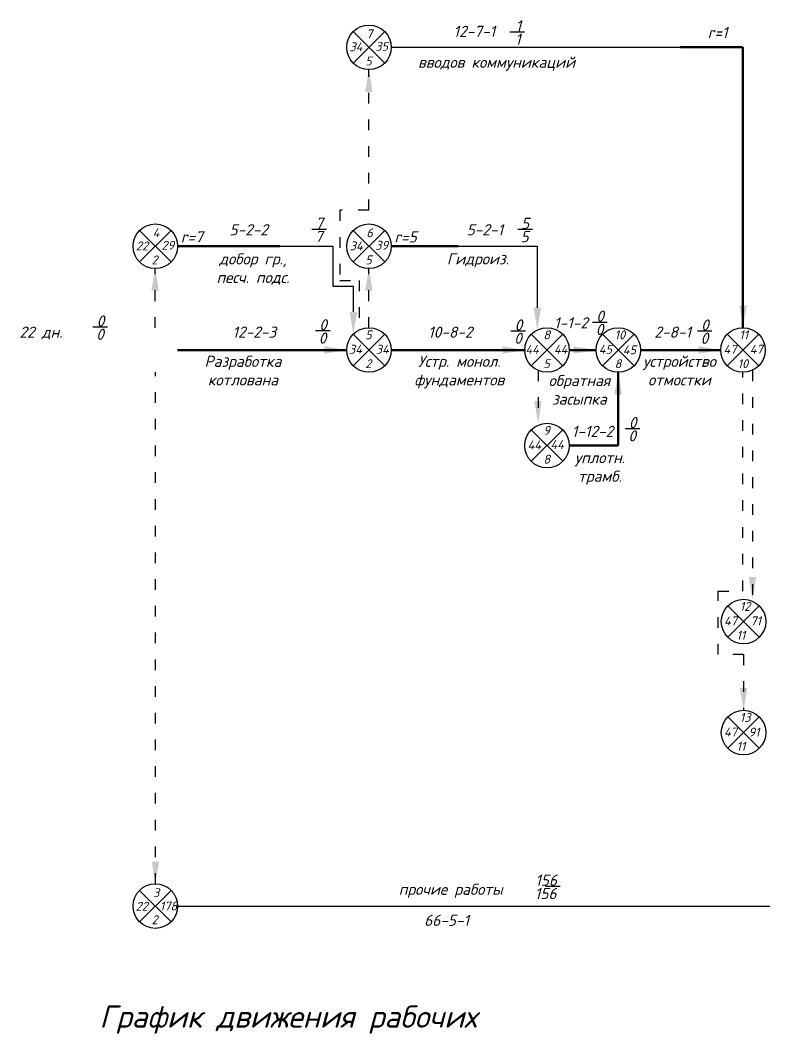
# Model space of a CAD drawing. Header units: millimetres. Extents: x -345369 to 252202, y 74562 to 424723.
# Drawn here: x 29574 to 46296, y 240838 to 263592 of the extents above; entities that cross this region are included whole.
import ezdxf

# ---------------------------------------------------------------- set-up
doc = ezdxf.new("R2010")
doc.units = ezdxf.units.MM
doc.linetypes.add('ACAD_ISO03W100', pattern=[30, 12, -18])
doc.styles.get("Standard").update_dxf_attribs({"font": 'isocpeur.TTF', "oblique": 15})
doc.styles.add('standart-наклонный', font='isocpeui.ttf', dxfattribs={"height": 3})
doc.styles.add('Чертежный', font='isocpeur.TTF', dxfattribs={"height": 220})

msp = doc.modelspace()

# ---------------------------------------------------------------- linework, layer by layer
at = {"color": 7}
for p, q in [((37053.460976, 262630.58546), (37760.567757, 263337.692241)), ((37053.460976, 263337.692241), (37760.567757, 262630.58546)), ((40897.321553, 263325.648931), (40570.136842, 263325.648931)), ((32253.460976, 258164.962744), (32960.567757, 258872.069525)), ((32253.460976, 258872.069525), (32960.567757, 258164.962744)), ((36449.049497, 258895.550966), (36121.864785, 258895.550966)), ((37053.460976, 258164.962744), (37760.567757, 258872.069525)), ((37053.460976, 258872.069525), (37760.567757, 258164.962744)), ((41076.148395, 258891.222156), (40748.963683, 258891.222156)), ((31534.416698, 256699.259611), (31207.231986, 256699.259611)), ((42755.257972, 256809.169193), (42428.07326, 256809.169193)), ((36533.095118, 256615.226406), (36205.910407, 256615.226406)), ((37053.460976, 255834.913547), (37760.567757, 256542.020328)), ((37053.460976, 256542.020328), (37760.567757, 255834.913547)), ((40921.823648, 256609.701446), (40594.638937, 256609.701446)), ((41053.460976, 255834.913547), (41760.567757, 256542.020328)), ((41053.460976, 256542.020328), (41760.567757, 255834.913547)), ((42653.460976, 255834.913547), (43360.567757, 256542.020328)), ((42653.460976, 256542.020328), (43360.567757, 255834.913547)), ((45110.32869, 256609.701446), (44783.143978, 256609.701446)), ((45453.460976, 255834.913547), (46160.567757, 256542.020328)), ((45453.460976, 256542.020328), (46160.567757, 255834.913547)), ((41053.460976, 253689.492633), (41760.567757, 254396.599414)), ((41053.460976, 254396.599414), (41760.567757, 253689.492633)), ((43487.498601, 254418.048837), (43160.31389, 254418.048837)), ((45466.554198, 249738.573928), (46173.660979, 250445.68071)), ((45466.554198, 250445.68071), (46173.660979, 249738.573928)), ((45466.554198, 247245.411925), (46173.660979, 247952.518706)), ((45466.554198, 247952.518706), (46173.660979, 247245.411925)), ((32253.460976, 243349.658416), (32960.567757, 244056.765197)), ((32253.460976, 244056.765197), (32960.567757, 243349.658416)), ((41701.462899, 244143.608508), (41374.278187, 244143.608508))]:
    msp.add_line(p, q, dxfattribs=at)
for p, q in [((37907.014366, 262984.138851), (45807.014366, 262984.138851)), ((41189.637574, 257137.171496), (41189.637574, 258518.516134)), ((37057.163846, 257613.927138), (36597.083235, 257613.927138)), ((37057.163846, 257042.256624), (37057.163846, 257613.927138)), ((37907.014366, 256188.466938), (40919.996259, 256188.466938)), ((33107.014366, 243703.211807), (99138.202391, 243703.211807))]:
    msp.add_line(p, q)
at = {"color": 7, "lineweight": 50, "ltscale": 0.5}
for p, q in [((44407.014366, 262984.138851), (45807.014366, 262984.138851)), ((45807.014366, 262984.138851), (45807.014366, 256688.466938)), ((33107.014366, 258518.516134), (35407.014366, 258518.516134)), ((37907.014366, 258518.516134), (39407.014366, 258518.516134))]:
    msp.add_line(p, q, dxfattribs=at)
at = {"color": 7, "linetype": 'ACAD_ISO03W100', "ltscale": 20}
for p, q in [((37407.014366, 259325.302009), (37407.014366, 262484.138851)), ((37407.014366, 259325.302009), (36751.512551, 259325.302009)), ((36751.512551, 259325.302009), (36751.512551, 257751.799981)), ((32607.014366, 256688.466938), (32607.014366, 258018.516134)), ((37407.014366, 256688.466938), (37407.014366, 258018.516134)), ((36751.512551, 257751.799981), (37185.970556, 257751.799981)), ((37185.970556, 257751.799981), (37185.970556, 256636.952873)), ((32608.433172, 244203.211807), (32608.433172, 255688.468951)), ((45807.067948, 250774.170478), (45807.067948, 255688.46694)), ((46020.107588, 255730.03931), (46020.107588, 250592.127319)), ((45250.676946, 249353.453904), (45250.676946, 250774.170478)), ((45250.676946, 250774.170478), (45805.649142, 250774.170478)), ((45820.107588, 249353.453904), (45250.676946, 249353.453904)), ((45820.107588, 249353.453904), (45820.107588, 248098.965316))]:
    msp.add_line(p, q, dxfattribs=at)
at = {"color": 7, "lineweight": 25}
for p, q in [((33107.014366, 258518.516134), (36597.083235, 258518.516134)), ((36597.083235, 258518.516134), (36597.083235, 257613.927138)), ((37907.014366, 258518.516134), (41189.637574, 258518.516134))]:
    msp.add_line(p, q, dxfattribs=at)
at = {"color": 1, "lineweight": 50}
for p, q in [((33107.014366, 256188.466938), (36907.014366, 256188.466938)), ((37907.014366, 256188.466938), (40919.996259, 256188.466938)), ((41907.014366, 256188.466938), (42507.014366, 256188.466938)), ((43507.014366, 256188.466938), (45307.014366, 256188.466938)), ((43007.014366, 254043.046024), (43007.014366, 255688.466938)), ((41907.014366, 254043.046024), (43007.014366, 254043.046024))]:
    msp.add_line(p, q, dxfattribs=at)
at = {"color": 1, "linetype": 'ACAD_ISO03W100', "ltscale": 20}
msp.add_line((41207.014366, 255730.209368), (41207.014366, 254543.046024), dxfattribs=at)
at = {"color": 7}
for centre in [(37407.014366, 262984.138851), (32607.014366, 258518.516134), (37407.014366, 258518.516134), (37407.014366, 256188.466938), (41407.014366, 256188.466938), (43007.014366, 256188.466938), (45807.014366, 256188.466938), (41407.014366, 254043.046024), (45820.107588, 250092.127319), (45820.107588, 247598.965316), (32607.014366, 243703.211807)]:
    msp.add_circle(centre, 500, dxfattribs=at)
for points in [[(37486.684212, 261983.28541), (37319.93878, 261984.5197), (37407.014366, 262484.138851)], [(32686.684212, 257517.662694), (32519.93878, 257518.896984), (32607.014366, 258018.516134)], [(37486.684212, 257517.662694), (37319.93878, 257518.896984), (37407.014366, 258018.516134)], [(41106.264858, 257137.788641), (41273.01029, 257136.554351), (41185.934704, 256636.9352)], [(45727.344521, 257189.320378), (45894.089953, 257188.086088), (45807.014366, 256688.466938)], [(36973.79113, 257042.873769), (37140.536562, 257041.639478), (37053.460976, 256542.020328)], [(36406.764366, 256271.841938), (36406.764366, 256105.091938), (36907.014366, 256188.466938)], [(40406.764366, 256271.841938), (40406.764366, 256105.091938), (40907.014366, 256188.466938)], [(42006.764366, 256271.841938), (42006.764366, 256105.091938), (42507.014366, 256188.466938)], [(44806.764366, 256271.841938), (44806.764366, 256105.091938), (45307.014366, 256188.466938)], [(43086.684212, 255187.613497), (42919.93878, 255188.847787), (43007.014366, 255688.466938)], [(41286.684212, 255043.899464), (41119.93878, 255042.665174), (41207.014366, 254543.046024)], [(45940.437743, 251092.98076), (46107.183175, 251091.746469), (46020.107588, 250592.127319)], [(45740.437743, 248599.818756), (45907.183175, 248598.584466), (45820.107588, 248098.965316)], [(32527.344521, 244704.065247), (32694.089953, 244702.830957), (32607.014366, 244203.211807)]]:
    msp.add_solid(points, dxfattribs=at)

# ---------------------------------------------------------------- texts
for s, insert, char_height, width, attachment_point, style in [('1', (40826.014956, 263591.556599), 250, 177.94272359, 3, 'standart-наклонный'), ('1', (40814.454746, 263292.412142), 250, 177.94272359, 3, 'standart-наклонный'), ('r=1', (45239.581917, 263442.525292), 250, 5755.2723673, 2, 'standart-наклонный'), ('7', (36377.7429, 259161.458635), 250, 177.94272359, 3, 'standart-наклонный'), ('5', (41004.841798, 259157.129824), 250, 177.94272359, 3, 'standart-наклонный'), ('7', (36366.18269, 258862.314177), 250, 177.94272359, 3, 'standart-наклонный'), ('5', (40993.281588, 258857.985367), 250, 177.94272359, 3, 'standart-наклонный'), ('0', (31463.110101, 256965.167279), 250, 177.94272359, 3, 'standart-наклонный'), ('0', (42683.951375, 257075.076862), 250, 177.94272359, 3, 'standart-наклонный'), ('0', (31451.549891, 256666.022822), 250, 177.94272359, 3, 'standart-наклонный'), ('0', (36461.788521, 256881.134075), 250, 177.94272359, 3, 'standart-наклонный'), ('0', (40850.517051, 256875.609114), 250, 177.94272359, 3, 'standart-наклонный'), ('0', (42672.391165, 256775.932404), 250, 177.94272359, 3, 'standart-наклонный'), ('2-8-1', (44229.209431, 256715.040526), 250, 1950.54725873, 2, 'standart-наклонный'), ('0', (45039.022093, 256875.609114), 250, 177.94272359, 3, 'standart-наклонный'), ('0', (36450.228311, 256581.989617), 250, 177.94272359, 3, 'standart-наклонный'), ('0', (40838.956842, 256576.464657), 250, 177.94272359, 3, 'standart-наклонный'), ('0', (45027.461883, 256576.464657), 250, 177.94272359, 3, 'standart-наклонный'), ('устройство\\Pотмостки', (44380.440106, 256059.360271), 250, 4560.73633873, 2, 'standart-наклонный'), ('0', (43416.192005, 254683.956505), 250, 177.94272359, 3, 'standart-наклонный'), ('0', (43404.631795, 254384.812048), 250, 177.94272359, 3, 'standart-наклонный'), ('156', (41630.156302, 244409.516176), 250, 177.94272359, 3, 'standart-наклонный'), ('156', (41618.596092, 244110.371719), 250, 177.94272359, 3, 'standart-наклонный'), ('{\\fISOCPEUR|b0|i1|c204|p34;График движения рабочих}', (31352.370256, 241473.429319), 500, 28695.7130607, 1, 'Чертежный')]:
    msp.add_mtext(s, dxfattribs=dict(at, insert=insert, char_height=char_height, width=width, attachment_point=attachment_point, style=style))
at = {"color": 7, "char_height": 200, "attachment_point": 1}
for s, insert in [('7', (37344.112497, 263385.940089)), ('34', (36968.576454, 263096.113239)), ('35', (37548.109493, 263105.559091)), ('5', (37323.570524, 262776.803721)), ('4', (32547.325807, 258919.373403)), ('6', (37347.325807, 258919.373403)), ('22', (32173.896362, 258625.947747)), ('29', (32748.109493, 258639.936374)), ('34', (36973.896362, 258625.947747)), ('39', (37548.109493, 258639.936374)), ('2', (32523.570524, 258311.181005)), ('5', (37323.570524, 258311.181005)), ('5', (37322.438532, 256628.673666)), ('8', (41322.438532, 256628.673666)), ('10', (42922.438532, 256628.673666)), ('11', (45722.438532, 256628.673666)), ('34', (36958.139388, 256305.163076)), ('34', (37560.211819, 256304.831834)), ('44', (40919.996259, 256301.663065)), ('44', (41560.211819, 256304.831834)), ('45', (42569.218175, 256302.531783)), ('45', (43110.183839, 256291.63641)), ('47', (45369.218175, 256302.531783)), ('47', (45960.211819, 256304.831834)), ('8', (42923.570524, 255981.131809)), ('2', (37323.570524, 255981.131809)), ('5', (41323.570524, 255981.131809)), ('10', (45685.891865, 255981.127106)), ('9', (41322.438532, 254483.252752)), ('44', (41483.456517, 254166.449377)), ('44', (40969.218175, 254157.110869)), ('8', (41323.570524, 253835.710895)), ('12', (45735.531754, 250532.334047)), ('47', (45382.311397, 250206.192165)), ('71', (45973.305041, 250208.492215)), ('11', (45660.695206, 249884.787488)), ('13', (45735.531754, 248039.172044)), ('47', (45382.311397, 247713.030161)), ('91', (45931.780713, 247710.638441)), ('11', (45660.695206, 247391.625484)), ('3', (32558.131474, 244104.375388)), ('22', (32165.963685, 243799.252665)), ('178', (32708.146973, 243804.344413)), ('2', (32523.570524, 243495.876678))]:
    msp.add_mtext_dynamic_manual_height_columns(s, width=4.94693533, gutter_width=12.5, heights=[0], dxfattribs=dict(at, insert=insert))
at = {"color": 7, "char_height": 250, "attachment_point": 2, "style": 'standart-наклонный'}
for s, insert in [('12-7-1', (39773.015353, 263467.833413)), ('вводов коммуникаций', (40271.706365, 262773.923697)), ('5-2-2', (34706.213429, 259013.592425)), ('5-2-1', (40011.091228, 259013.592425)), ('r=7', (33429.061591, 258853.058732)), ('r=5', (38230.405047, 258853.058732)), ('добор гр.,\\Pпесч. подс.', (34800.722861, 258360.003798)), ('Гидроиз.', (39851.924836, 258360.003798)), ('1-1-2', (41943.610735, 256921.933809)), ('22 дн.', (30039.104141, 256715.040526)), ('12-2-3', (34831.07212, 256715.040526)), ('10-8-2', (39233.35556, 256715.040526)), ('Разработка\\Pкотлована', (34575.375297, 256059.360271)), ('Устр. монол.\\Pфундаментов', (39434.958811, 256059.360271)), ('обратная\\Pзасыпка', (42133.445047, 255629.106954)), ('1-12-2', (42427.49943, 254486.845507)), ('уплотн.\\Pтрамб.', (42593.656391, 253896.7612)), ('прочие работы', (39243.375697, 244205.56261)), ('66-5-1', (39150.355159, 243508.577536))]:
    msp.add_mtext(s, dxfattribs=dict(at, insert=insert))

doc.saveas('drawing.dxf')
